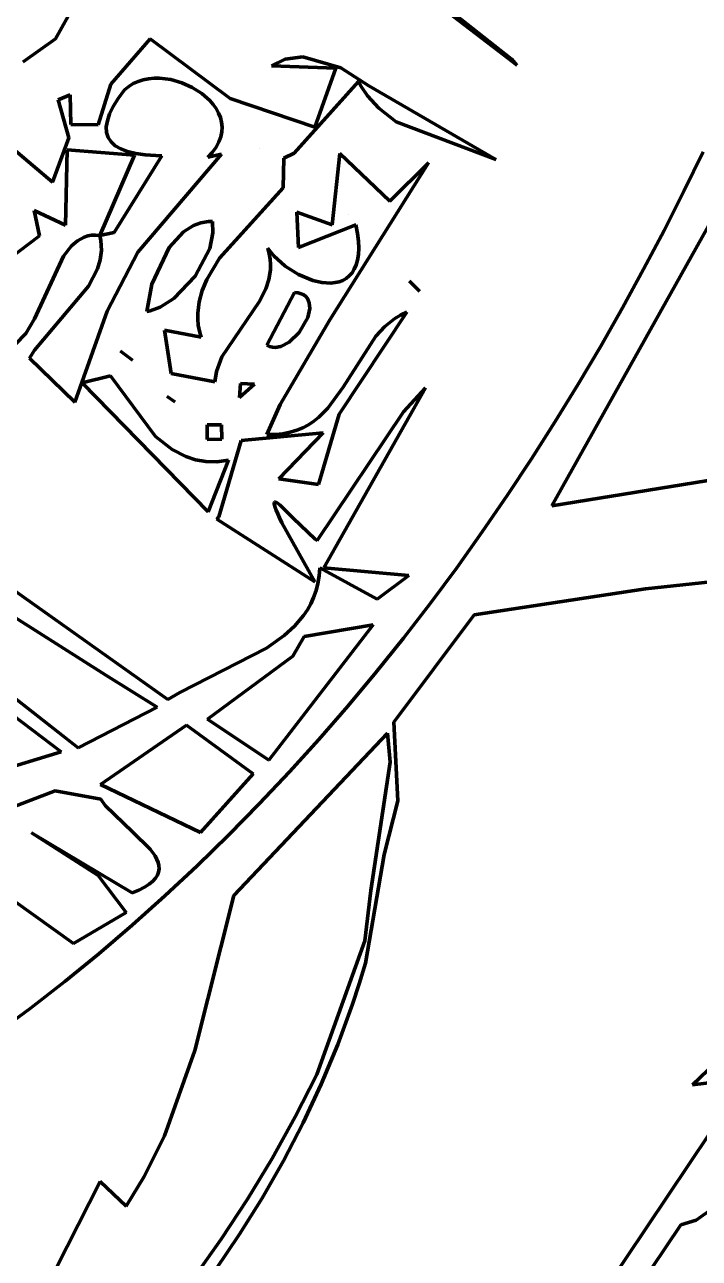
# Model space of a CAD drawing. Header units: millimetres. Extents: x 0 to 10.4, y 0 to 8.2.
# Drawn here: x 3.053 to 3.474, y 1.261 to 2.03 of the extents above; entities that cross this region are included whole.
import ezdxf

# ---------------------------------------------------------------- set-up
doc = ezdxf.new("R2010")
doc.units = ezdxf.units.MM
for name, color, linetype, lineweight in [('color#000000ff', 7, 'CONTINUOUS', 100), ('color#929292ff', 7, 'CONTINUOUS', 100), ('color#ffffffff', 7, 'CONTINUOUS', 100)]:
    doc.layers.add(name, color=color, linetype=linetype, lineweight=lineweight)

msp = doc.modelspace()

# ---------------------------------------------------------------- linework, layer by layer
at = {"layer": 'color#000000ff'}
for p, q in [((3.12132, 2.10975), (3.07221, 2.02141)), ((3.25031, 2.09314), (3.35705, 2.00885)), ((3.36022, 2.00511), (3.25992, 2.08217)), ((3.07221, 2.02141), (3.05217, 2.00708)), ((3.10669, 1.99315), (3.13135, 2.02136)), ((3.13135, 2.02136), (3.1813, 1.98431)), ((3.21556, 2.00869), (3.22654, 2.01023)), ((3.22654, 2.01023), (3.25042, 2.00335)), ((3.20701, 2.00455), (3.21556, 2.00869)), ((3.24722, 2.00321), (3.20701, 2.00455)), ((3.23407, 1.96639), (3.24722, 2.00321)), ((3.25042, 2.00335), (3.2679, 1.99221)), ((3.35705, 2.00885), (3.36022, 2.00511)), ((3.12386, 1.99485), (3.12082, 1.9935)), ((3.12706, 1.99585), (3.12386, 1.99485)), ((3.13037, 1.9965), (3.12706, 1.99585)), ((3.13378, 1.99683), (3.13037, 1.9965)), ((3.13725, 1.99684), (3.13378, 1.99683)), ((3.14425, 1.99598), (3.13725, 1.99684)), ((3.15113, 1.99404), (3.14425, 1.99598)), ((3.15764, 1.99115), (3.15113, 1.99404)), ((3.26132, 1.99487), (3.22117, 1.95013)), ((3.26309, 1.99168), (3.26132, 1.99487)), ((3.0739, 1.98345), (3.0814, 1.98648)), ((3.0814, 1.98648), (3.08183, 1.96804)), ((3.09888, 1.96776), (3.10669, 1.99315)), ((3.11532, 1.98966), (3.11142, 1.98428)), ((3.11797, 1.99178), (3.11532, 1.98966)), ((3.12082, 1.9935), (3.11797, 1.99178)), ((3.16355, 1.98741), (3.15764, 1.99115)), ((3.1686, 1.98295), (3.16355, 1.98741)), ((3.26706, 1.98579), (3.26309, 1.99168)), ((3.2679, 1.99221), (3.34704, 1.94607)), ((3.08047, 1.95977), (3.0739, 1.98345)), ((3.10833, 1.97926), (3.10605, 1.97463)), ((3.11142, 1.98428), (3.10833, 1.97926)), ((3.17073, 1.98049), (3.1686, 1.98295)), ((3.17256, 1.97788), (3.17073, 1.98049)), ((3.1813, 1.98431), (3.23407, 1.96639)), ((3.27402, 1.97811), (3.26706, 1.98579)), ((3.10605, 1.97463), (3.1046, 1.97038)), ((3.17405, 1.97516), (3.17256, 1.97788)), ((3.17517, 1.97233), (3.17405, 1.97516)), ((3.17589, 1.96941), (3.17517, 1.97233)), ((3.28486, 1.96973), (3.27402, 1.97811)), ((3.02963, 1.96647), (3.07043, 1.93201)), ((3.08183, 1.96804), (3.09888, 1.96776)), ((3.1046, 1.97038), (3.10396, 1.9665)), ((3.10396, 1.9665), (3.10414, 1.963)), ((3.10414, 1.963), (3.10513, 1.95988)), ((3.17539, 1.96022), (3.17603, 1.96334)), ((3.17619, 1.9664), (3.17589, 1.96941)), ((3.17603, 1.96334), (3.17619, 1.9664)), ((3.34704, 1.94607), (3.28486, 1.96973)), ((3.07043, 1.93201), (3.08047, 1.95977)), ((3.10513, 1.95988), (3.10694, 1.95714)), ((3.10694, 1.95714), (3.10957, 1.95478)), ((3.1725, 1.95391), (3.17422, 1.95708)), ((3.17422, 1.95708), (3.17539, 1.96022)), ((3.07947, 1.95224), (3.07856, 1.9052)), ((3.12159, 1.94881), (3.07947, 1.95224)), ((3.09987, 1.89874), (3.12159, 1.94881)), ((3.13863, 1.94854), (3.10881, 1.90057)), ((3.10957, 1.95478), (3.11302, 1.95279)), ((3.11302, 1.95279), (3.11728, 1.95119)), ((3.11728, 1.95119), (3.12236, 1.94996)), ((3.12236, 1.94996), (3.12825, 1.94911)), ((3.12356, 1.88824), (3.1759, 1.94951)), ((3.12825, 1.94911), (3.13497, 1.94863)), ((3.13497, 1.94863), (3.13863, 1.94854)), ((3.1673, 1.94757), (3.17021, 1.95074)), ((3.1759, 1.94951), (3.1673, 1.94757)), ((3.17021, 1.95074), (3.1725, 1.95391)), ((3.19951, 1.95327), (3.19951, 1.95327)), ((3.22117, 1.95013), (3.21476, 1.94706)), ((3.2449, 1.90543), (3.2498, 1.94983)), ((3.2498, 1.94983), (3.28084, 1.92009)), ((3.46448, 1.92637), (3.47647, 1.95097)), ((3.21476, 1.94706), (3.21435, 1.92839)), ((3.30504, 1.94405), (3.24352, 1.84607)), ((3.28084, 1.92009), (3.30504, 1.94405)), ((3.21435, 1.92839), (3.17466, 1.88458)), ((3.45209, 1.90192), (3.46448, 1.92637)), ((3.48859, 1.9203), (3.38195, 1.73012)), ((3.07856, 1.9052), (3.05885, 1.91442)), ((3.05885, 1.91442), (3.06235, 1.89846)), ((3.22395, 1.8913), (3.22283, 1.91322)), ((3.22283, 1.91322), (3.2449, 1.90543)), ((3.25514, 1.91153), (3.25514, 1.91153)), ((3.15837, 1.90504), (3.15211, 1.90103)), ((3.16289, 1.90672), (3.15837, 1.90504)), ((3.16768, 1.90748), (3.16289, 1.90672)), ((3.17017, 1.90748), (3.16768, 1.90748)), ((3.17051, 1.90048), (3.17017, 1.90748)), ((3.25974, 1.90536), (3.22395, 1.8913)), ((3.26075, 1.90005), (3.25974, 1.90536)), ((3.43931, 1.87765), (3.45209, 1.90192)), ((3.06235, 1.89846), (3.03621, 1.87899)), ((3.08223, 1.89222), (3.08596, 1.89547)), ((3.08596, 1.89547), (3.09011, 1.89774)), ((3.09011, 1.89774), (3.09236, 1.89847)), ((3.09236, 1.89847), (3.09473, 1.89889)), ((3.09473, 1.89889), (3.09723, 1.89898)), ((3.09723, 1.89898), (3.09987, 1.89874)), ((3.10881, 1.90057), (3.09987, 1.89874)), ((3.09987, 1.89874), (3.10051, 1.89556)), ((3.10051, 1.89556), (3.10088, 1.88941)), ((3.15211, 1.90103), (3.14316, 1.89125)), ((3.16847, 1.89057), (3.17051, 1.90048)), ((3.26133, 1.89521), (3.26075, 1.90005)), ((3.26152, 1.89084), (3.26133, 1.89521)), ((3.07728, 1.88584), (3.08223, 1.89222)), ((3.10088, 1.88941), (3.10015, 1.88352)), ((3.10441, 1.85145), (3.12356, 1.88824)), ((3.14316, 1.89125), (3.13233, 1.86847)), ((3.15952, 1.87341), (3.16847, 1.89057)), ((3.2056, 1.88734), (3.20469, 1.89093)), ((3.20469, 1.89093), (3.20852, 1.88613)), ((3.20617, 1.88388), (3.2056, 1.88734)), ((3.20852, 1.88613), (3.21568, 1.87965)), ((3.26079, 1.88342), (3.26133, 1.88691)), ((3.26133, 1.88691), (3.26152, 1.89084)), ((3.05914, 1.84677), (3.07728, 1.88584)), ((3.10015, 1.88352), (3.09847, 1.87784)), ((3.17466, 1.88458), (3.16666, 1.87133)), ((3.20641, 1.88055), (3.20617, 1.88388)), ((3.20636, 1.87733), (3.20641, 1.88055)), ((3.21568, 1.87965), (3.22397, 1.87437)), ((3.25876, 1.87768), (3.25993, 1.88035)), ((3.25993, 1.88035), (3.26079, 1.88342)), ((3.09847, 1.87784), (3.09278, 1.86706)), ((3.14618, 1.85933), (3.15952, 1.87341)), ((3.16666, 1.87133), (3.16379, 1.86446)), ((3.20356, 1.86543), (3.20543, 1.8712)), ((3.20543, 1.8712), (3.20636, 1.87733)), ((3.22397, 1.87437), (3.23276, 1.87072)), ((3.23276, 1.87072), (3.23857, 1.86938)), ((3.24922, 1.86988), (3.25154, 1.87075)), ((3.25154, 1.87075), (3.25368, 1.87195)), ((3.25368, 1.87195), (3.25562, 1.8735)), ((3.25562, 1.8735), (3.25732, 1.8754)), ((3.25732, 1.8754), (3.25876, 1.87768)), ((3.42613, 1.85357), (3.43931, 1.87765)), ((3.09278, 1.86706), (3.05916, 1.82727)), ((3.13233, 1.86847), (3.1292, 1.85129)), ((3.16379, 1.86446), (3.16187, 1.85742)), ((3.19939, 1.85725), (3.20356, 1.86543)), ((3.22142, 1.86325), (3.20421, 1.83024)), ((3.22365, 1.86297), (3.22142, 1.86325)), ((3.22556, 1.86243), (3.22365, 1.86297)), ((3.23857, 1.86938), (3.24412, 1.86906)), ((3.24412, 1.86906), (3.24674, 1.86932)), ((3.24674, 1.86932), (3.24922, 1.86988)), ((3.13767, 1.85395), (3.14618, 1.85933)), ((3.16187, 1.85742), (3.16102, 1.85023)), ((3.17597, 1.82298), (3.19939, 1.85725)), ((3.22715, 1.86166), (3.22556, 1.86243)), ((3.22844, 1.86067), (3.22715, 1.86166)), ((3.22945, 1.85949), (3.22844, 1.86067)), ((3.23066, 1.85663), (3.22945, 1.85949)), ((3.2309, 1.85327), (3.23066, 1.85663)), ((3.08435, 1.79472), (3.10441, 1.85145)), ((3.1292, 1.85129), (3.13128, 1.85167)), ((3.13128, 1.85167), (3.13767, 1.85395)), ((3.16102, 1.85023), (3.16104, 1.84657)), ((3.22434, 1.83824), (3.22967, 1.84766)), ((3.22967, 1.84766), (3.2309, 1.85327)), ((3.29148, 1.85094), (3.24928, 1.78732)), ((3.28413, 1.84694), (3.28767, 1.84909)), ((3.28767, 1.84909), (3.29148, 1.85094)), ((3.41254, 1.82968), (3.42613, 1.85357)), ((3.05367, 1.83764), (3.05914, 1.84677)), ((3.16104, 1.84657), (3.16138, 1.84287)), ((3.16138, 1.84287), (3.16207, 1.83913)), ((3.24352, 1.84607), (3.2125, 1.79334)), ((3.27219, 1.83592), (3.27776, 1.84186)), ((3.27776, 1.84186), (3.28084, 1.84452)), ((3.28084, 1.84452), (3.28413, 1.84694)), ((3.04731, 1.8309), (3.05367, 1.83764)), ((3.16311, 1.83536), (3.14038, 1.83959)), ((3.14038, 1.83959), (3.14445, 1.81267)), ((3.16207, 1.83913), (3.16311, 1.83536)), ((3.21288, 1.82954), (3.21811, 1.83224)), ((3.21811, 1.83224), (3.22434, 1.83824)), ((3.25187, 1.80419), (3.27219, 1.83592)), ((3.05916, 1.82727), (3.05601, 1.8222)), ((3.1128, 1.82663), (3.11869, 1.82218)), ((3.12037, 1.82091), (3.1128, 1.82663)), ((3.20421, 1.83024), (3.20587, 1.82948)), ((3.20587, 1.82948), (3.20759, 1.82905)), ((3.20759, 1.82905), (3.20934, 1.82893)), ((3.20934, 1.82893), (3.21288, 1.82954)), ((3.39856, 1.80602), (3.41254, 1.82968)), ((3.05601, 1.8222), (3.08435, 1.79472)), ((3.11869, 1.82218), (3.12037, 1.82091)), ((3.17269, 1.81394), (3.17597, 1.82298)), ((3.10662, 1.81113), (3.0889, 1.8069)), ((3.13467, 1.77341), (3.10662, 1.81113)), ((3.14445, 1.81267), (3.1716, 1.80741)), ((3.1716, 1.80741), (3.17269, 1.81394)), ((3.0889, 1.8069), (3.1675, 1.72632)), ((3.18781, 1.80649), (3.18713, 1.79767)), ((3.18713, 1.79767), (3.19649, 1.80595)), ((3.19649, 1.80595), (3.18781, 1.80649)), ((3.3031, 1.80364), (3.23974, 1.6913)), ((3.24228, 1.79096), (3.25187, 1.80419)), ((3.2894, 1.78869), (3.3031, 1.80364)), ((3.38418, 1.78258), (3.39856, 1.80602)), ((3.14194, 1.79827), (3.14664, 1.79492)), ((3.14664, 1.79492), (3.14194, 1.79827)), ((3.2125, 1.79334), (3.20416, 1.77455)), ((3.23555, 1.70844), (3.2894, 1.78869)), ((3.24928, 1.78732), (3.23643, 1.74346)), ((3.23665, 1.78534), (3.24228, 1.79096)), ((3.17594, 1.7807), (3.16682, 1.78058)), ((3.16682, 1.78058), (3.16693, 1.77147)), ((3.17608, 1.77159), (3.17594, 1.7807)), ((3.22277, 1.77719), (3.22663, 1.77877)), ((3.22663, 1.77877), (3.23021, 1.78068)), ((3.23021, 1.78068), (3.23354, 1.78288)), ((3.23354, 1.78288), (3.23665, 1.78534)), ((3.36939, 1.75938), (3.38418, 1.78258)), ((3.14503, 1.76522), (3.13467, 1.77341)), ((3.16693, 1.77147), (3.17608, 1.77159)), ((3.18814, 1.77079), (3.17419, 1.72315)), ((3.23938, 1.77569), (3.18814, 1.77079)), ((3.20416, 1.77455), (3.20934, 1.77459)), ((3.20934, 1.77459), (3.21415, 1.77507)), ((3.21161, 1.74685), (3.23938, 1.77569)), ((3.21415, 1.77507), (3.21862, 1.77594)), ((3.21862, 1.77594), (3.22277, 1.77719)), ((3.1536, 1.76076), (3.14503, 1.76522)), ((3.38195, 1.73012), (3.61493, 1.76762)), ((3.15971, 1.75877), (3.1536, 1.76076)), ((3.16616, 1.75768), (3.15971, 1.75877)), ((3.17296, 1.7576), (3.16616, 1.75768)), ((3.1675, 1.72632), (3.18013, 1.75862)), ((3.18013, 1.75862), (3.17296, 1.7576)), ((3.35421, 1.73645), (3.36939, 1.75938)), ((3.23643, 1.74346), (3.21161, 1.74685)), ((3.20878, 1.73141), (3.20879, 1.73209)), ((3.20879, 1.73209), (3.209, 1.73246)), ((3.209, 1.73246), (3.2094, 1.73253)), ((3.2094, 1.73253), (3.21069, 1.7319)), ((3.33862, 1.71379), (3.35421, 1.73645)), ((3.20898, 1.73039), (3.20878, 1.73141)), ((3.20939, 1.72901), (3.20898, 1.73039)), ((3.21005, 1.72725), (3.20939, 1.72901)), ((3.21096, 1.72508), (3.21005, 1.72725)), ((3.21069, 1.7319), (3.21255, 1.73038)), ((3.21212, 1.72248), (3.21096, 1.72508)), ((3.21255, 1.73038), (3.22055, 1.72235)), ((2.95099, 1.72156), (3.10361, 1.6243)), ((3.14239, 1.60927), (2.98532, 1.72048)), ((3.17419, 1.72315), (3.17288, 1.72171)), ((3.17288, 1.72171), (3.23408, 1.68268)), ((3.21357, 1.71943), (3.21212, 1.72248)), ((3.23408, 1.68268), (3.21357, 1.71943)), ((3.22055, 1.72235), (3.23425, 1.70934)), ((3.23425, 1.70934), (3.23555, 1.70844)), ((3.32264, 1.69141), (3.33862, 1.71379)), ((3.23686, 1.68635), (3.23605, 1.68164)), ((3.23729, 1.69132), (3.23686, 1.68635)), ((3.2731, 1.67182), (3.23729, 1.69132)), ((3.23974, 1.6913), (3.29275, 1.68665)), ((3.29275, 1.68665), (3.2731, 1.67182)), ((3.30625, 1.66934), (3.32264, 1.69141)), ((2.93604, 1.68196), (3.07582, 1.57656)), ((3.08632, 1.57912), (2.95368, 1.68255)), ((3.23605, 1.68164), (3.23489, 1.67718)), ((3.44039, 1.67832), (3.33355, 1.66209)), ((3.48716, 1.6833), (3.44039, 1.67832)), ((3.23338, 1.67296), (3.23156, 1.66897)), ((3.23489, 1.67718), (3.23338, 1.67296)), ((3.22943, 1.66519), (3.22703, 1.66161)), ((3.23156, 1.66897), (3.22943, 1.66519)), ((3.28945, 1.64758), (3.30625, 1.66934)), ((3.27051, 1.65583), (3.20547, 1.57145)), ((3.22145, 1.65502), (3.21499, 1.64908)), ((3.22703, 1.66161), (3.22145, 1.65502)), ((3.22736, 1.64853), (3.27051, 1.65583)), ((3.33355, 1.66209), (3.2834, 1.59513)), ((3.21499, 1.64908), (3.20397, 1.6412)), ((3.22032, 1.6362), (3.22736, 1.64853)), ((3.27226, 1.62616), (3.28945, 1.64758)), ((3.20397, 1.6412), (3.14988, 1.61365)), ((3.16711, 1.59703), (3.22032, 1.6362)), ((3.10361, 1.6243), (3.13569, 1.60441)), ((3.25466, 1.60508), (3.27226, 1.62616)), ((3.14988, 1.61365), (3.14239, 1.60927)), ((3.13569, 1.60441), (3.08632, 1.57912)), ((3.23665, 1.58435), (3.25466, 1.60508)), ((3.20547, 1.57145), (3.16711, 1.59703)), ((3.2834, 1.59513), (3.28589, 1.54598)), ((3.10032, 1.55625), (3.15405, 1.59313)), ((3.15405, 1.59313), (3.19565, 1.56279)), ((3.27947, 1.58824), (3.18346, 1.48687)), ((3.28109, 1.57009), (3.27947, 1.58824)), ((3.21824, 1.56401), (3.23665, 1.58435)), ((3.07582, 1.57656), (3.01199, 1.55702)), ((3.19565, 1.56279), (3.16272, 1.52622)), ((3.19943, 1.54405), (3.21824, 1.56401)), ((3.26902, 1.49011), (3.28109, 1.57009)), ((3.16272, 1.52622), (3.10032, 1.55625)), ((2.99515, 1.5227), (3.07211, 1.55221)), ((3.07211, 1.55221), (3.10047, 1.54697)), ((3.10047, 1.54697), (3.1032, 1.543)), ((3.1032, 1.543), (3.1206, 1.5264)), ((3.18021, 1.52449), (3.19943, 1.54405)), ((3.28589, 1.54598), (3.27736, 1.5124)), ((3.46975, 1.36873), (3.64837, 1.54028)), ((3.1202, 1.48858), (3.05724, 1.52602)), ((3.05724, 1.52602), (3.09878, 1.49942)), ((3.1206, 1.5264), (3.13129, 1.51586)), ((3.16058, 1.50536), (3.18021, 1.52449)), ((3.08342, 1.45692), (2.99994, 1.5167)), ((3.13129, 1.51586), (3.13435, 1.51169)), ((3.13435, 1.51169), (3.13631, 1.50758)), ((3.27736, 1.5124), (3.26564, 1.44464)), ((3.13659, 1.50157), (3.13585, 1.49962)), ((3.13631, 1.50758), (3.13679, 1.50556)), ((3.1369, 1.50355), (3.13659, 1.50157)), ((3.13679, 1.50556), (3.1369, 1.50355)), ((3.14055, 1.48665), (3.16058, 1.50536)), ((3.09878, 1.49942), (3.11645, 1.47622)), ((3.13062, 1.49394), (3.12777, 1.49211)), ((3.1329, 1.4958), (3.13062, 1.49394)), ((3.13463, 1.49769), (3.1329, 1.4958)), ((3.13585, 1.49962), (3.13463, 1.49769)), ((3.12011, 1.46839), (3.14055, 1.48665)), ((3.12431, 1.49033), (3.1202, 1.48858)), ((3.12777, 1.49211), (3.12431, 1.49033)), ((3.18346, 1.48687), (3.15925, 1.3903)), ((3.26536, 1.4587), (3.26902, 1.49011)), ((3.11645, 1.47622), (3.08342, 1.45692)), ((3.09926, 1.45059), (3.12011, 1.46839)), ((3.23528, 1.37533), (3.26536, 1.4587)), ((3.078, 1.43326), (3.09926, 1.45059)), ((3.26564, 1.44464), (3.26177, 1.43177)), ((3.05634, 1.41643), (3.078, 1.43326)), ((3.26177, 1.43177), (3.2576, 1.41902)), ((3.03427, 1.4001), (3.05634, 1.41643)), ((3.2576, 1.41902), (3.24843, 1.39387)), ((3.24843, 1.39387), (3.23816, 1.3692)), ((3.15925, 1.3903), (3.14029, 1.33701)), ((3.22182, 1.34881), (3.23528, 1.37533)), ((3.40645, 1.22802), (3.50339, 1.3728)), ((3.50339, 1.3728), (3.46975, 1.36873)), ((3.23816, 1.3692), (3.22684, 1.34502)), ((3.2074, 1.32282), (3.22182, 1.34881)), ((3.22684, 1.34502), (3.21453, 1.32134)), ((3.14029, 1.33701), (3.12768, 1.31155)), ((3.54096, 1.33393), (3.47217, 1.28433)), ((3.19203, 1.29737), (3.2074, 1.32282)), ((3.21453, 1.32134), (3.20128, 1.29817)), ((3.12768, 1.31155), (3.11641, 1.29314)), ((3.10021, 1.30848), (3.05381, 1.21757)), ((3.11641, 1.29314), (3.10021, 1.30848)), ((3.17575, 1.27251), (3.19203, 1.29737)), ((3.20128, 1.29817), (3.18712, 1.27552)), ((3.46262, 1.28138), (3.34698, 1.11081)), ((3.47217, 1.28433), (3.46262, 1.28138)), ((3.15858, 1.24826), (3.17575, 1.27251)), ((3.18712, 1.27552), (3.17212, 1.2534))]:
    msp.add_line(p, q, dxfattribs=at)
at = {"layer": 'color#929292ff'}
for p, q in [((3.2931, 1.87025), (3.29939, 1.86406)), ((3.29394, 1.86943), (3.2931, 1.87025)), ((3.29939, 1.86406), (3.29394, 1.86943))]:
    msp.add_line(p, q, dxfattribs=at)
at = {"layer": 'color#ffffffff'}
for p, q in [((3.07221, 2.02141), (3.12132, 2.10975)), ((3.35705, 2.00885), (3.25031, 2.09314)), ((3.25992, 2.08217), (3.36022, 2.00511)), ((3.05217, 2.00708), (3.07221, 2.02141)), ((3.13135, 2.02136), (3.10669, 1.99315)), ((3.1813, 1.98431), (3.13135, 2.02136)), ((3.22654, 2.01023), (3.21556, 2.00869)), ((3.25042, 2.00335), (3.22654, 2.01023)), ((3.21556, 2.00869), (3.20701, 2.00455)), ((3.20701, 2.00455), (3.24722, 2.00321)), ((3.24722, 2.00321), (3.23407, 1.96639)), ((3.2679, 1.99221), (3.25042, 2.00335)), ((3.36022, 2.00511), (3.35705, 2.00885)), ((3.12082, 1.9935), (3.12386, 1.99485)), ((3.12386, 1.99485), (3.12706, 1.99585)), ((3.12706, 1.99585), (3.13037, 1.9965)), ((3.13037, 1.9965), (3.13378, 1.99683)), ((3.13378, 1.99683), (3.13725, 1.99684)), ((3.13725, 1.99684), (3.14425, 1.99598)), ((3.14425, 1.99598), (3.15113, 1.99404)), ((3.15113, 1.99404), (3.15764, 1.99115)), ((3.22117, 1.95013), (3.26132, 1.99487)), ((3.26132, 1.99487), (3.26309, 1.99168)), ((3.0814, 1.98648), (3.0739, 1.98345)), ((3.08183, 1.96804), (3.0814, 1.98648)), ((3.10669, 1.99315), (3.09888, 1.96776)), ((3.11142, 1.98428), (3.11532, 1.98966)), ((3.11532, 1.98966), (3.11797, 1.99178)), ((3.11797, 1.99178), (3.12082, 1.9935)), ((3.15764, 1.99115), (3.16355, 1.98741)), ((3.16355, 1.98741), (3.1686, 1.98295)), ((3.26309, 1.99168), (3.26706, 1.98579)), ((3.34704, 1.94607), (3.2679, 1.99221)), ((3.0739, 1.98345), (3.08047, 1.95977)), ((3.10605, 1.97463), (3.10833, 1.97926)), ((3.10833, 1.97926), (3.11142, 1.98428)), ((3.1686, 1.98295), (3.17073, 1.98049)), ((3.17073, 1.98049), (3.17256, 1.97788)), ((3.23407, 1.96639), (3.1813, 1.98431)), ((3.26706, 1.98579), (3.27402, 1.97811)), ((3.1046, 1.97038), (3.10605, 1.97463)), ((3.17256, 1.97788), (3.17405, 1.97516)), ((3.17405, 1.97516), (3.17517, 1.97233)), ((3.17517, 1.97233), (3.17589, 1.96941)), ((3.27402, 1.97811), (3.28486, 1.96973)), ((3.07043, 1.93201), (3.02963, 1.96647)), ((3.09888, 1.96776), (3.08183, 1.96804)), ((3.10396, 1.9665), (3.1046, 1.97038)), ((3.10414, 1.963), (3.10396, 1.9665)), ((3.10513, 1.95988), (3.10414, 1.963)), ((3.17603, 1.96334), (3.17539, 1.96022)), ((3.17589, 1.96941), (3.17619, 1.9664)), ((3.17619, 1.9664), (3.17603, 1.96334)), ((3.28486, 1.96973), (3.34704, 1.94607)), ((3.08047, 1.95977), (3.07043, 1.93201)), ((3.10694, 1.95714), (3.10513, 1.95988)), ((3.10957, 1.95478), (3.10694, 1.95714)), ((3.17422, 1.95708), (3.1725, 1.95391)), ((3.17539, 1.96022), (3.17422, 1.95708)), ((3.07856, 1.9052), (3.07947, 1.95224)), ((3.07947, 1.95224), (3.12159, 1.94881)), ((3.12159, 1.94881), (3.09987, 1.89874)), ((3.10881, 1.90057), (3.13863, 1.94854)), ((3.11302, 1.95279), (3.10957, 1.95478)), ((3.11728, 1.95119), (3.11302, 1.95279)), ((3.12236, 1.94996), (3.11728, 1.95119)), ((3.12825, 1.94911), (3.12236, 1.94996)), ((3.1759, 1.94951), (3.12356, 1.88824)), ((3.13497, 1.94863), (3.12825, 1.94911)), ((3.13863, 1.94854), (3.13497, 1.94863)), ((3.17021, 1.95074), (3.1673, 1.94757)), ((3.1673, 1.94757), (3.1759, 1.94951)), ((3.1725, 1.95391), (3.17021, 1.95074)), ((3.19951, 1.95327), (3.19951, 1.95327)), ((3.21476, 1.94706), (3.22117, 1.95013)), ((3.2498, 1.94983), (3.2449, 1.90543)), ((3.28084, 1.92009), (3.2498, 1.94983)), ((3.47647, 1.95097), (3.46448, 1.92637)), ((3.21435, 1.92839), (3.21476, 1.94706)), ((3.24352, 1.84607), (3.30504, 1.94405)), ((3.30504, 1.94405), (3.28084, 1.92009)), ((3.17466, 1.88458), (3.21435, 1.92839)), ((3.46448, 1.92637), (3.45209, 1.90192)), ((3.38195, 1.73012), (3.48859, 1.9203)), ((3.06235, 1.89846), (3.05885, 1.91442)), ((3.05885, 1.91442), (3.07856, 1.9052)), ((3.2449, 1.90543), (3.22283, 1.91322)), ((3.22283, 1.91322), (3.22395, 1.8913)), ((3.25514, 1.91153), (3.25514, 1.91153)), ((3.15211, 1.90103), (3.15837, 1.90504)), ((3.15837, 1.90504), (3.16289, 1.90672)), ((3.16289, 1.90672), (3.16768, 1.90748)), ((3.16768, 1.90748), (3.17017, 1.90748)), ((3.17017, 1.90748), (3.17051, 1.90048)), ((3.22395, 1.8913), (3.25974, 1.90536)), ((3.25974, 1.90536), (3.26075, 1.90005)), ((3.45209, 1.90192), (3.43931, 1.87765)), ((3.03621, 1.87899), (3.06235, 1.89846)), ((3.08596, 1.89547), (3.08223, 1.89222)), ((3.09011, 1.89774), (3.08596, 1.89547)), ((3.09236, 1.89847), (3.09011, 1.89774)), ((3.09473, 1.89889), (3.09236, 1.89847)), ((3.09723, 1.89898), (3.09473, 1.89889)), ((3.09987, 1.89874), (3.09723, 1.89898)), ((3.09987, 1.89874), (3.10881, 1.90057)), ((3.10051, 1.89556), (3.09987, 1.89874)), ((3.10088, 1.88941), (3.10051, 1.89556)), ((3.14316, 1.89125), (3.15211, 1.90103)), ((3.17051, 1.90048), (3.16847, 1.89057)), ((3.26075, 1.90005), (3.26133, 1.89521)), ((3.26133, 1.89521), (3.26152, 1.89084)), ((3.08223, 1.89222), (3.07728, 1.88584)), ((3.10015, 1.88352), (3.10088, 1.88941)), ((3.12356, 1.88824), (3.10441, 1.85145)), ((3.13233, 1.86847), (3.14316, 1.89125)), ((3.16847, 1.89057), (3.15952, 1.87341)), ((3.20852, 1.88613), (3.20469, 1.89093)), ((3.20469, 1.89093), (3.2056, 1.88734)), ((3.2056, 1.88734), (3.20617, 1.88388)), ((3.21568, 1.87965), (3.20852, 1.88613)), ((3.26133, 1.88691), (3.26079, 1.88342)), ((3.26152, 1.89084), (3.26133, 1.88691)), ((3.07728, 1.88584), (3.05914, 1.84677)), ((3.09847, 1.87784), (3.10015, 1.88352)), ((3.16666, 1.87133), (3.17466, 1.88458)), ((3.20617, 1.88388), (3.20641, 1.88055)), ((3.20641, 1.88055), (3.20636, 1.87733)), ((3.22397, 1.87437), (3.21568, 1.87965)), ((3.25993, 1.88035), (3.25876, 1.87768)), ((3.26079, 1.88342), (3.25993, 1.88035)), ((3.09278, 1.86706), (3.09847, 1.87784)), ((3.15952, 1.87341), (3.14618, 1.85933)), ((3.16379, 1.86446), (3.16666, 1.87133)), ((3.20543, 1.8712), (3.20356, 1.86543)), ((3.20636, 1.87733), (3.20543, 1.8712)), ((3.23276, 1.87072), (3.22397, 1.87437)), ((3.23857, 1.86938), (3.23276, 1.87072)), ((3.25154, 1.87075), (3.24922, 1.86988)), ((3.25368, 1.87195), (3.25154, 1.87075)), ((3.25562, 1.8735), (3.25368, 1.87195)), ((3.25732, 1.8754), (3.25562, 1.8735)), ((3.25876, 1.87768), (3.25732, 1.8754)), ((3.43931, 1.87765), (3.42613, 1.85357)), ((3.05916, 1.82727), (3.09278, 1.86706)), ((3.1292, 1.85129), (3.13233, 1.86847)), ((3.16187, 1.85742), (3.16379, 1.86446)), ((3.20356, 1.86543), (3.19939, 1.85725)), ((3.20421, 1.83024), (3.22142, 1.86325)), ((3.22142, 1.86325), (3.22365, 1.86297)), ((3.22365, 1.86297), (3.22556, 1.86243)), ((3.24412, 1.86906), (3.23857, 1.86938)), ((3.24674, 1.86932), (3.24412, 1.86906)), ((3.24922, 1.86988), (3.24674, 1.86932)), ((3.2931, 1.87025), (3.29394, 1.86943)), ((3.29939, 1.86406), (3.2931, 1.87025)), ((3.29394, 1.86943), (3.29939, 1.86406)), ((3.14618, 1.85933), (3.13767, 1.85395)), ((3.16102, 1.85023), (3.16187, 1.85742)), ((3.19939, 1.85725), (3.17597, 1.82298)), ((3.22556, 1.86243), (3.22715, 1.86166)), ((3.22715, 1.86166), (3.22844, 1.86067)), ((3.22844, 1.86067), (3.22945, 1.85949)), ((3.22945, 1.85949), (3.23066, 1.85663)), ((3.23066, 1.85663), (3.2309, 1.85327)), ((3.10441, 1.85145), (3.08435, 1.79472)), ((3.13128, 1.85167), (3.1292, 1.85129)), ((3.13767, 1.85395), (3.13128, 1.85167)), ((3.16104, 1.84657), (3.16102, 1.85023)), ((3.22967, 1.84766), (3.22434, 1.83824)), ((3.2309, 1.85327), (3.22967, 1.84766)), ((3.24928, 1.78732), (3.29148, 1.85094)), ((3.28767, 1.84909), (3.28413, 1.84694)), ((3.29148, 1.85094), (3.28767, 1.84909)), ((3.42613, 1.85357), (3.41254, 1.82968)), ((3.05914, 1.84677), (3.05367, 1.83764)), ((3.16138, 1.84287), (3.16104, 1.84657)), ((3.16207, 1.83913), (3.16138, 1.84287)), ((3.2125, 1.79334), (3.24352, 1.84607)), ((3.27776, 1.84186), (3.27219, 1.83592)), ((3.28084, 1.84452), (3.27776, 1.84186)), ((3.28413, 1.84694), (3.28084, 1.84452)), ((3.05367, 1.83764), (3.04731, 1.8309)), ((3.14445, 1.81267), (3.14038, 1.83959)), ((3.14038, 1.83959), (3.16311, 1.83536)), ((3.16311, 1.83536), (3.16207, 1.83913)), ((3.21811, 1.83224), (3.21288, 1.82954)), ((3.22434, 1.83824), (3.21811, 1.83224)), ((3.27219, 1.83592), (3.25187, 1.80419)), ((3.05601, 1.8222), (3.05916, 1.82727)), ((3.1128, 1.82663), (3.12037, 1.82091)), ((3.11869, 1.82218), (3.1128, 1.82663)), ((3.20587, 1.82948), (3.20421, 1.83024)), ((3.20759, 1.82905), (3.20587, 1.82948)), ((3.20934, 1.82893), (3.20759, 1.82905)), ((3.21288, 1.82954), (3.20934, 1.82893)), ((3.41254, 1.82968), (3.39856, 1.80602)), ((3.08435, 1.79472), (3.05601, 1.8222)), ((3.12037, 1.82091), (3.11869, 1.82218)), ((3.17597, 1.82298), (3.17269, 1.81394)), ((3.0889, 1.8069), (3.10662, 1.81113)), ((3.10662, 1.81113), (3.13467, 1.77341)), ((3.1716, 1.80741), (3.14445, 1.81267)), ((3.17269, 1.81394), (3.1716, 1.80741)), ((3.1675, 1.72632), (3.0889, 1.8069)), ((3.18713, 1.79767), (3.18781, 1.80649)), ((3.19649, 1.80595), (3.18713, 1.79767)), ((3.18781, 1.80649), (3.19649, 1.80595)), ((3.23974, 1.6913), (3.3031, 1.80364)), ((3.25187, 1.80419), (3.24228, 1.79096)), ((3.3031, 1.80364), (3.2894, 1.78869)), ((3.39856, 1.80602), (3.38418, 1.78258)), ((3.14194, 1.79827), (3.14664, 1.79492)), ((3.14664, 1.79492), (3.14194, 1.79827)), ((3.20416, 1.77455), (3.2125, 1.79334)), ((3.2894, 1.78869), (3.23555, 1.70844)), ((3.23643, 1.74346), (3.24928, 1.78732)), ((3.24228, 1.79096), (3.23665, 1.78534)), ((3.16682, 1.78058), (3.17594, 1.7807)), ((3.16693, 1.77147), (3.16682, 1.78058)), ((3.17594, 1.7807), (3.17608, 1.77159)), ((3.22663, 1.77877), (3.22277, 1.77719)), ((3.23021, 1.78068), (3.22663, 1.77877)), ((3.23354, 1.78288), (3.23021, 1.78068)), ((3.23665, 1.78534), (3.23354, 1.78288)), ((3.38418, 1.78258), (3.36939, 1.75938)), ((3.13467, 1.77341), (3.14503, 1.76522)), ((3.17608, 1.77159), (3.16693, 1.77147)), ((3.17419, 1.72315), (3.18814, 1.77079)), ((3.18814, 1.77079), (3.23938, 1.77569)), ((3.20934, 1.77459), (3.20416, 1.77455)), ((3.21415, 1.77507), (3.20934, 1.77459)), ((3.23938, 1.77569), (3.21161, 1.74685)), ((3.21862, 1.77594), (3.21415, 1.77507)), ((3.22277, 1.77719), (3.21862, 1.77594)), ((3.14503, 1.76522), (3.1536, 1.76076)), ((3.61493, 1.76762), (3.38195, 1.73012)), ((3.1536, 1.76076), (3.15971, 1.75877)), ((3.15971, 1.75877), (3.16616, 1.75768)), ((3.16616, 1.75768), (3.17296, 1.7576)), ((3.18013, 1.75862), (3.1675, 1.72632)), ((3.17296, 1.7576), (3.18013, 1.75862)), ((3.36939, 1.75938), (3.35421, 1.73645)), ((3.21161, 1.74685), (3.23643, 1.74346)), ((3.20879, 1.73209), (3.20878, 1.73141)), ((3.209, 1.73246), (3.20879, 1.73209)), ((3.2094, 1.73253), (3.209, 1.73246)), ((3.21069, 1.7319), (3.2094, 1.73253)), ((3.35421, 1.73645), (3.33862, 1.71379)), ((3.20878, 1.73141), (3.20898, 1.73039)), ((3.20898, 1.73039), (3.20939, 1.72901)), ((3.20939, 1.72901), (3.21005, 1.72725)), ((3.21005, 1.72725), (3.21096, 1.72508)), ((3.21255, 1.73038), (3.21069, 1.7319)), ((3.21096, 1.72508), (3.21212, 1.72248)), ((3.22055, 1.72235), (3.21255, 1.73038)), ((3.10361, 1.6243), (2.95099, 1.72156)), ((2.98532, 1.72048), (3.14239, 1.60927)), ((3.17288, 1.72171), (3.17419, 1.72315)), ((3.23408, 1.68268), (3.17288, 1.72171)), ((3.21212, 1.72248), (3.21357, 1.71943)), ((3.21357, 1.71943), (3.23408, 1.68268)), ((3.23425, 1.70934), (3.22055, 1.72235)), ((3.23555, 1.70844), (3.23425, 1.70934)), ((3.33862, 1.71379), (3.32264, 1.69141)), ((3.23605, 1.68164), (3.23686, 1.68635)), ((3.23686, 1.68635), (3.23729, 1.69132)), ((3.23729, 1.69132), (3.2731, 1.67182)), ((3.29275, 1.68665), (3.23974, 1.6913)), ((3.2731, 1.67182), (3.29275, 1.68665)), ((3.32264, 1.69141), (3.30625, 1.66934)), ((3.07582, 1.57656), (2.93604, 1.68196)), ((2.95368, 1.68255), (3.08632, 1.57912)), ((3.23489, 1.67718), (3.23605, 1.68164)), ((3.33355, 1.66209), (3.44039, 1.67832)), ((3.44039, 1.67832), (3.48716, 1.6833)), ((3.23156, 1.66897), (3.23338, 1.67296)), ((3.23338, 1.67296), (3.23489, 1.67718)), ((3.22703, 1.66161), (3.22943, 1.66519)), ((3.22943, 1.66519), (3.23156, 1.66897)), ((3.30625, 1.66934), (3.28945, 1.64758)), ((3.20547, 1.57145), (3.27051, 1.65583)), ((3.21499, 1.64908), (3.22145, 1.65502)), ((3.22145, 1.65502), (3.22703, 1.66161)), ((3.27051, 1.65583), (3.22736, 1.64853)), ((3.2834, 1.59513), (3.33355, 1.66209)), ((3.20397, 1.6412), (3.21499, 1.64908)), ((3.22736, 1.64853), (3.22032, 1.6362)), ((3.28945, 1.64758), (3.27226, 1.62616)), ((3.14988, 1.61365), (3.20397, 1.6412)), ((3.22032, 1.6362), (3.16711, 1.59703)), ((3.13569, 1.60441), (3.10361, 1.6243)), ((3.27226, 1.62616), (3.25466, 1.60508)), ((3.14239, 1.60927), (3.14988, 1.61365)), ((3.08632, 1.57912), (3.13569, 1.60441)), ((3.25466, 1.60508), (3.23665, 1.58435)), ((3.16711, 1.59703), (3.20547, 1.57145)), ((3.28589, 1.54598), (3.2834, 1.59513)), ((3.15405, 1.59313), (3.10032, 1.55625)), ((3.19565, 1.56279), (3.15405, 1.59313)), ((3.18346, 1.48687), (3.27947, 1.58824)), ((3.27947, 1.58824), (3.28109, 1.57009)), ((3.23665, 1.58435), (3.21824, 1.56401)), ((3.01199, 1.55702), (3.07582, 1.57656)), ((3.16272, 1.52622), (3.19565, 1.56279)), ((3.21824, 1.56401), (3.19943, 1.54405)), ((3.28109, 1.57009), (3.26902, 1.49011)), ((3.10032, 1.55625), (3.16272, 1.52622)), ((3.07211, 1.55221), (2.99515, 1.5227)), ((3.10047, 1.54697), (3.07211, 1.55221)), ((3.1032, 1.543), (3.10047, 1.54697)), ((3.1206, 1.5264), (3.1032, 1.543)), ((3.19943, 1.54405), (3.18021, 1.52449)), ((3.27736, 1.5124), (3.28589, 1.54598)), ((3.64837, 1.54028), (3.46975, 1.36873)), ((3.09878, 1.49942), (3.05724, 1.52602)), ((3.05724, 1.52602), (3.1202, 1.48858)), ((3.13129, 1.51586), (3.1206, 1.5264)), ((3.18021, 1.52449), (3.16058, 1.50536)), ((2.99994, 1.5167), (3.08342, 1.45692)), ((3.13435, 1.51169), (3.13129, 1.51586)), ((3.13631, 1.50758), (3.13435, 1.51169)), ((3.26564, 1.44464), (3.27736, 1.5124)), ((3.13585, 1.49962), (3.13659, 1.50157)), ((3.13679, 1.50556), (3.13631, 1.50758)), ((3.13659, 1.50157), (3.1369, 1.50355)), ((3.1369, 1.50355), (3.13679, 1.50556)), ((3.16058, 1.50536), (3.14055, 1.48665)), ((3.11645, 1.47622), (3.09878, 1.49942)), ((3.12777, 1.49211), (3.13062, 1.49394)), ((3.13062, 1.49394), (3.1329, 1.4958)), ((3.1329, 1.4958), (3.13463, 1.49769)), ((3.13463, 1.49769), (3.13585, 1.49962)), ((3.14055, 1.48665), (3.12011, 1.46839)), ((3.1202, 1.48858), (3.12431, 1.49033)), ((3.12431, 1.49033), (3.12777, 1.49211)), ((3.15925, 1.3903), (3.18346, 1.48687)), ((3.26902, 1.49011), (3.26536, 1.4587)), ((3.08342, 1.45692), (3.11645, 1.47622)), ((3.12011, 1.46839), (3.09926, 1.45059)), ((3.26536, 1.4587), (3.23528, 1.37533)), ((3.09926, 1.45059), (3.078, 1.43326)), ((3.26177, 1.43177), (3.26564, 1.44464)), ((3.078, 1.43326), (3.05634, 1.41643)), ((3.2576, 1.41902), (3.26177, 1.43177)), ((3.05634, 1.41643), (3.03427, 1.4001)), ((3.24843, 1.39387), (3.2576, 1.41902)), ((3.23816, 1.3692), (3.24843, 1.39387)), ((3.14029, 1.33701), (3.15925, 1.3903)), ((3.23528, 1.37533), (3.22182, 1.34881)), ((3.50339, 1.3728), (3.40645, 1.22802)), ((3.46975, 1.36873), (3.50339, 1.3728)), ((3.22684, 1.34502), (3.23816, 1.3692)), ((3.22182, 1.34881), (3.2074, 1.32282)), ((3.21453, 1.32134), (3.22684, 1.34502)), ((3.12768, 1.31155), (3.14029, 1.33701)), ((3.47217, 1.28433), (3.54096, 1.33393)), ((3.2074, 1.32282), (3.19203, 1.29737)), ((3.20128, 1.29817), (3.21453, 1.32134)), ((3.11641, 1.29314), (3.12768, 1.31155)), ((3.05381, 1.21757), (3.10021, 1.30848)), ((3.10021, 1.30848), (3.11641, 1.29314)), ((3.19203, 1.29737), (3.17575, 1.27251)), ((3.18712, 1.27552), (3.20128, 1.29817)), ((3.34698, 1.11081), (3.46262, 1.28138)), ((3.46262, 1.28138), (3.47217, 1.28433)), ((3.17575, 1.27251), (3.15858, 1.24826)), ((3.17212, 1.2534), (3.18712, 1.27552))]:
    msp.add_line(p, q, dxfattribs=at)

doc.saveas('drawing.dxf')
